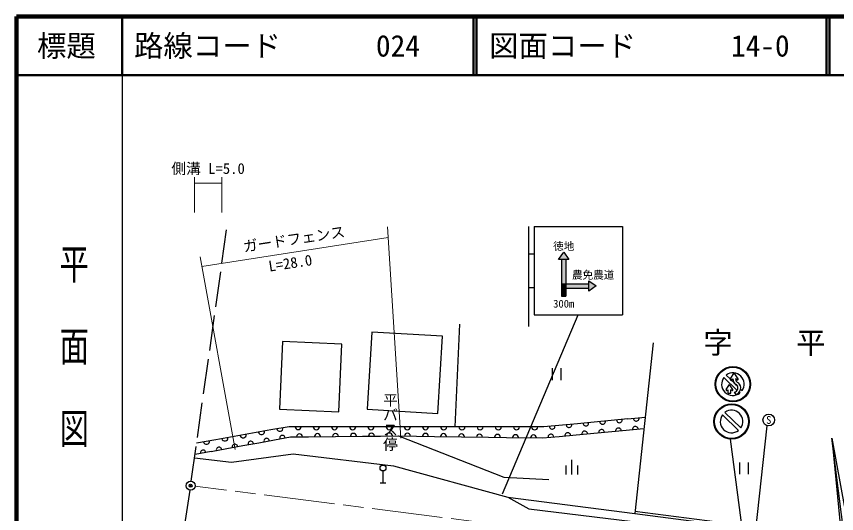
# Model space of a CAD drawing. Units: millimetres, scale not verified. Extents: x 40000 to 680000, y 20000 to 380000.
# Drawn here: x 40000 to 179484, y 295421 to 380000 of the extents above; entities that cross this region are included whole.
import ezdxf
from ezdxf.enums import TextEntityAlignment as Align

# ---------------------------------------------------------------- set-up
doc = ezdxf.new("R2010")
doc.units = ezdxf.units.MM
doc.header["$LTSCALE"] = 1000
doc.header["$PDMODE"] = 32
doc.header["$PDSIZE"] = 500
doc.linetypes.add('CHAIN', pattern=[18.5, 12, -1.5, 3.5, -1.5])
doc.linetypes.add('DASHED', pattern=[7.5, 6, -1.5])
for name, color, linetype, lineweight in [('M-BGD', 7, 'Continuous', 25), ('M-BGD-EXST', 7, 'Continuous', 25), ('M-BMK', 2, 'CHAIN', 13), ('M-BMK-SRVR', 3, 'Continuous', 25), ('M-STR-HTXT', 7, 'Continuous', 13), ('M-STR-STRC', 7, 'Continuous', 25), ('M-TTL', 2, 'Continuous', 140), ('M-TTL-BAND', 7, 'Continuous', 25), ('M-TTL-LINE', 7, 'Continuous', 50)]:
    doc.layers.add(name, color=color, linetype=linetype, lineweight=lineweight)
for name, color, linetype in [('M-BMK-HTXT', 7, 'Continuous'), ('M-OTRS', 6, 'Continuous'), ('M-TTL-TXT', 7, 'Continuous')]:
    doc.layers.add(name, color=color, linetype=linetype)
doc.styles.add('@ＭＳ ゴシック', font='')
doc.styles.add('ＭＳ ゴシック', font='')
doc.styles.get('@ＭＳ ゴシック').set_extended_font_data('@MS Gothic')
doc.styles.get('ＭＳ ゴシック').set_extended_font_data('MS Gothic')

msp = doc.modelspace()

# ---------------------------------------------------------------- hatches: boundary and pattern name
at = {"layer": 'M-STR-STRC'}
for points in [[(133078, 339895), (133953, 338645), (133453, 338645), (132703, 338645), (132203, 338645)], [(132703, 338645), (133453, 338645), (133453, 334520), (132703, 334520)], [(137328, 334520), (137328, 335020), (138578, 334145), (137328, 333270), (137328, 333770)], [(132703, 334520), (133453, 334520), (133453, 333770), (132703, 333770)], [(132703, 333770), (133453, 333770), (133453, 332395), (132703, 332395)], [(133453, 334520), (137328, 334520), (137328, 333770), (133453, 333770)]]:
    msp.add_hatch(color=256, dxfattribs=at).paths.add_polyline_path(points)

# ---------------------------------------------------------------- linework, layer by layer
at = {"layer": 'M-BGD', "linetype": 'DASHED'}
for p, q in [((69732, 300914), (75756, 343680)), ((69515, 299430), (63595, 260497))]:
    msp.add_line(p, q, dxfattribs=at)
at = {"layer": 'M-BGD'}
for p, q in [((115347, 327652), (114574, 310176)), ((100456, 326296), (99676, 313169)), ((112435, 325584), (100456, 326296)), ((111655, 312457), (112435, 325584)), ((85228, 324686), (84718, 313197)), ((95358, 324236), (85228, 324686)), ((94848, 312747), (95358, 324236)), ((148273, 324475), (145149, 295463)), ((84718, 313197), (94848, 312747)), ((99676, 313169), (111655, 312457)), ((141119, 311248), (138262, 310977)), ((143977, 311520), (141119, 311248)), ((143977, 311520), (146908, 311798)), ((86364, 310202), (83247, 309650)), ((89459, 310199), (86364, 310202)), ((92553, 310196), (89459, 310199)), ((98743, 310190), (92553, 310196)), ((101837, 310188), (98743, 310190)), ((108026, 310182), (101837, 310188)), ((111121, 310179), (108026, 310182)), ((117310, 310174), (111121, 310179)), ((120405, 310171), (117310, 310174)), ((126594, 310165), (120405, 310171)), ((129689, 310162), (126594, 310165)), ((135404, 310705), (129689, 310162)), ((135204, 308815), (146701, 309879)), ((138262, 310977), (135404, 310705)), ((80131, 309097), (73898, 307993)), ((83247, 309650), (80131, 309097)), ((83907, 307981), (86606, 308481)), ((86606, 308481), (89666, 308506)), ((89666, 308506), (98849, 308582)), ((98849, 308582), (101910, 308607)), ((101910, 308607), (104970, 308632)), ((104970, 308632), (108031, 308589)), ((108031, 308589), (111092, 308545)), ((111092, 308545), (120273, 308414)), ((120273, 308414), (123334, 308370)), ((123334, 308370), (129455, 308283)), ((129455, 308283), (132330, 308549)), ((132330, 308549), (135204, 308815)), ((178685, 308261), (182139, 289459)), ((73898, 307993), (70648, 307418)), ((75811, 306480), (78510, 306980)), ((78510, 306980), (81208, 307481)), ((81208, 307481), (83907, 307981)), ((73113, 305980), (70374, 305472)), ((73113, 305980), (75811, 306480))]:
    msp.add_line(p, q, dxfattribs=at)
for points in [[(104970, 308632), (122897, 301600), (130526, 301249)], [(145149, 295463), (180895, 290763), (178685, 308261), (180301, 291260), (145184, 295786)], [(70296, 304918), (76589, 304163), (87058, 305616), (104133, 303547), (123585, 298234), (145149, 295463)], [(123585, 298234), (127125, 296255), (144815, 294058), (182139, 289459)]]:
    msp.add_lwpolyline(points, dxfattribs=at)
for centre, radius, start, end in [((139692, 311092), 479, 182.90016, 7.95581), ((142550, 311363), 479, 182.89953, 7.95513), ((145408, 311635), 479, 182.90016, 7.95581), ((84801, 309953), 528, 193.11332, 6.97625), ((87911, 310216), 516, 181.72668, 358.17001), ((91006, 310213), 516, 181.72838, 358.16831), ((94101, 310211), 516, 181.7267, 358.16888), ((97195, 310208), 516, 181.72668, 358.17001), ((100290, 310205), 516, 181.72783, 358.16886), ((103385, 310202), 516, 181.7267, 358.16888), ((106479, 310199), 516, 181.72668, 358.17001), ((109574, 310197), 516, 181.72783, 358.16886), ((112668, 310194), 516, 181.7267, 358.16888), ((115763, 310191), 516, 181.72668, 358.17001), ((118858, 310188), 516, 181.72838, 358.16831), ((121952, 310185), 516, 181.7267, 358.16888), ((125047, 310183), 516, 181.72724, 358.16945), ((128142, 310180), 516, 181.72783, 358.16886), ((131120, 310277), 479, 182.90016, 7.95581), ((133977, 310549), 479, 182.89894, 7.95584), ((136835, 310820), 479, 182.89953, 7.95513), ((139514, 309233), 482, 3.07964, 187.49543), ((142388, 309499), 482, 3.07964, 187.49543), ((145262, 309765), 482, 3.07964, 187.49543), ((75451, 308297), 528, 193.11278, 6.97698), ((78568, 308849), 528, 193.11451, 6.97613), ((81684, 309401), 528, 193.11445, 6.97512), ((85249, 308271), 459, 5.40918, 195.59329), ((88136, 308483), 510, 1.62314, 179.3203), ((91197, 308509), 510, 1.62313, 179.32143), ((94258, 308534), 510, 1.62313, 179.32143), ((97318, 308559), 510, 1.62259, 179.32086), ((100379, 308584), 510, 1.62259, 179.32086), ((103440, 308609), 510, 1.62313, 179.32143), ((106500, 308600), 510, 0.33552, 178.03144), ((109561, 308557), 510, 0.33439, 178.03144), ((112622, 308513), 510, 0.33554, 178.0303), ((115682, 308469), 510, 0.33552, 178.03144), ((118743, 308426), 510, 0.33439, 178.03144), ((121804, 308382), 510, 0.33554, 178.0303), ((124864, 308338), 510, 0.33554, 178.0303), ((127925, 308295), 510, 0.33552, 178.03144), ((130891, 308435), 482, 3.08137, 187.49359), ((133765, 308701), 482, 3.08015, 187.49362), ((136639, 308967), 482, 3.07974, 187.49532), ((72334, 307745), 528, 193.11445, 6.97512), ((77153, 306770), 459, 5.4097, 195.593), ((79852, 307270), 459, 5.40918, 195.59329), ((82550, 307771), 459, 5.41031, 195.59217), ((71756, 305770), 459, 5.40879, 195.59392), ((74454, 306270), 459, 5.40987, 195.59407)]:
    msp.add_arc(centre, radius, start, end, dxfattribs=at)
at = {"layer": 'M-BGD-EXST'}
for p, q in [((131099, 320146), (131099, 318146)), ((132599, 320146), (132599, 318146)), ((165624, 291439), (167702, 310377)), ((134418, 304582), (134418, 302082)), ((162969, 304109), (162969, 302109)), ((164469, 304109), (164469, 302109)), ((133418, 303582), (133418, 302082)), ((135418, 303582), (135418, 302082)), ((102346, 300678), (102346, 302678)), ((101846, 300678), (102846, 300678))]:
    msp.add_line(p, q, dxfattribs=at)
for centre, radius in [((167948, 311346), 1000), ((102346, 303178), 500)]:
    msp.add_circle(centre, radius, dxfattribs=at)
at = {"layer": 'M-BMK'}
msp.add_line((167487, 287830), (70372, 300078), dxfattribs=at)
at = {"layer": 'M-BMK-SRVR'}
msp.add_circle((69628, 300172), 750, dxfattribs=at)
at = {"layer": 'M-OTRS'}
msp.add_point((69628, 300172), dxfattribs=at)
at = {"layer": 'M-STR-HTXT'}
for p, q in [((70296, 346655), (70296, 352655)), ((70296, 351655), (74912, 351655)), ((74912, 346655), (74912, 352655)), ((103102, 344208), (105401, 308256)), ((103216, 342416), (71552, 337480)), ((77205, 306309), (71260, 339090))]:
    msp.add_line(p, q, dxfattribs=at)
at = {"layer": 'M-STR-STRC'}
for p, q in [((127062, 344260), (127062, 327260)), ((128062, 344260), (128062, 329260)), ((128062, 344260), (143062, 344260)), ((143062, 344260), (143062, 329260)), ((127062, 339635), (128062, 339635)), ((132203, 338645), (133078, 339895)), ((133078, 339895), (133953, 338645)), ((133953, 338645), (132203, 338645)), ((132703, 338645), (132703, 332395)), ((133453, 338645), (133453, 332395)), ((137328, 333270), (137328, 335020)), ((137328, 335020), (138578, 334145)), ((127062, 333885), (128062, 333885)), ((132703, 334520), (137328, 334520)), ((132703, 333770), (137328, 333770)), ((138578, 334145), (137328, 333270)), ((132703, 332395), (133453, 332395)), ((122668, 298780), (135562, 329260)), ((128062, 329260), (143062, 329260)), ((160322, 318598), (162581, 316373)), ((160727, 318993), (161382, 318348)), ((161436, 318321), (162077, 319344)), ((161564, 318187), (161859, 318352)), ((161597, 318136), (161924, 317815)), ((162719, 318321), (162077, 319344)), ((162590, 318187), (162296, 318352)), ((160710, 316523), (161274, 317362)), ((161838, 316523), (161274, 317362)), ((162490, 317257), (162663, 317086)), ((160833, 316383), (161049, 316492)), ((161049, 315892), (161049, 316492)), ((161049, 315892), (161499, 315892)), ((161499, 315892), (161499, 316492)), ((161715, 316383), (161499, 316492)), ((162061, 316101), (162330, 315681)), ((162909, 316050), (163035, 315925)), ((163165, 316592), (163425, 316336)), ((160501, 312645), (163198, 309988)), ((160096, 312250), (162809, 309577)), ((163559, 291952), (161442, 308094))]:
    msp.add_line(p, q, dxfattribs=at)
for centre, radius in [((161852, 317437), 3000), ((161852, 317437), 2880), ((161625, 311089), 3000), ((161625, 311089), 2880)]:
    msp.add_circle(centre, radius, dxfattribs=at)
for centre, radius, start, end in [((161852, 317437), 1920, 142.79212, 308.06946), ((161852, 317437), 1920, 325.01478, 125.8468), ((161517, 318270), 156, 150.12214, 300.73943), ((161517, 318270), 96, 147.89837, 299.2433), ((163008, 318349), 1149, 179.87965, 232.34202), ((163008, 318349), 713, 179.87965, 251.91579), ((162637, 318270), 96, 240.7567, 32.10163), ((163008, 318349), 1209, 206.23235, 244.62922), ((162026, 316799), 699, 272.88807, 66.36853), ((162026, 316799), 1158, 285.25, 48.91043), ((160790, 316469), 96, 146.08257, 296.56505), ((161758, 316469), 96, 243.43495, 33.91743), ((161625, 311089), 1920, 325.01478, 125.8468), ((161625, 311089), 1920, 142.79212, 308.06946)]:
    msp.add_arc(centre, radius, start, end, dxfattribs=at)
at = {"layer": 'M-TTL'}
for p, q in [((40000, 380000), (40000, 20000)), ((680000, 380000), (40000, 380000))]:
    msp.add_line(p, q, dxfattribs=at)
at = {"layer": 'M-TTL-BAND'}
msp.add_line((58000, 370000), (58000, 20000), dxfattribs=at)
at = {"layer": 'M-TTL-LINE'}
for p, q in [((58000, 380000), (58000, 370000)), ((117750, 380000), (117750, 370000)), ((118250, 380000), (118250, 370000)), ((177750, 380000), (177750, 370000)), ((178250, 380000), (178250, 370000)), ((40000, 370000), (680000, 370000))]:
    msp.add_line(p, q, dxfattribs=at)

# ---------------------------------------------------------------- texts
at = {"layer": 'M-BGD-EXST', "style": 'ＭＳ ゴシック'}
msp.add_text('S', height=1320, dxfattribs=at).set_placement((167948, 311346), align=Align.MIDDLE_CENTER)
at = {"layer": 'M-BMK-HTXT', "style": '@ＭＳ ゴシック'}
msp.add_text('平バス停', height=1833, rotation=270, dxfattribs=at).set_placement((102113, 305989), align=Align.BOTTOM_RIGHT)
at = {"layer": 'M-BMK-HTXT', "insert": (156821, 322255), "char_height": 3666, "attachment_point": 7, "style": 'ＭＳ ゴシック'}
msp.add_mtext('\\T3.16;字平', dxfattribs=at)
at = {"layer": 'M-STR-HTXT', "style": 'ＭＳ ゴシック'}
msp.add_text('側溝 L=5.0', height=1833, dxfattribs=at).set_placement((72604, 352655), align=Align.BOTTOM_CENTER)
for s, p in [('ガードフェンス', (78775, 339365)), ('L=28.0', (83101, 336035))]:
    msp.add_text(s, height=1833, rotation=8.617, dxfattribs=at).set_placement(p, align=Align.BOTTOM_LEFT)
at = {"layer": 'M-STR-STRC', "style": 'ＭＳ ゴシック'}
for s, p in [('徳地', (133078, 340895)), ('農免農道', (138086, 336020)), ('300m', (133078, 331125))]:
    msp.add_text(s, height=1320, dxfattribs=at).set_placement(p, align=Align.MIDDLE_CENTER)
at = {"layer": 'M-TTL-BAND', "style": '@ＭＳ ゴシック', "width": 1.4}
msp.add_text('平  面  図', height=3666, rotation=270, dxfattribs=at).set_placement((49777, 306475), align=Align.MIDDLE_RIGHT)
at = {"layer": 'M-TTL-TXT', "style": 'ＭＳ ゴシック'}
msp.add_text('標題', height=3666, dxfattribs=at).set_placement((48500, 375000), align=Align.MIDDLE_CENTER)
for s, p in [('路線コード', (60000, 375000)), ('024', (101142, 375000)), ('図面コード', (120380, 375000)), ('14-0', (161521, 375000))]:
    msp.add_text(s, height=3666, dxfattribs=at).set_placement(p, align=Align.MIDDLE_LEFT)

doc.saveas('drawing.dxf')
